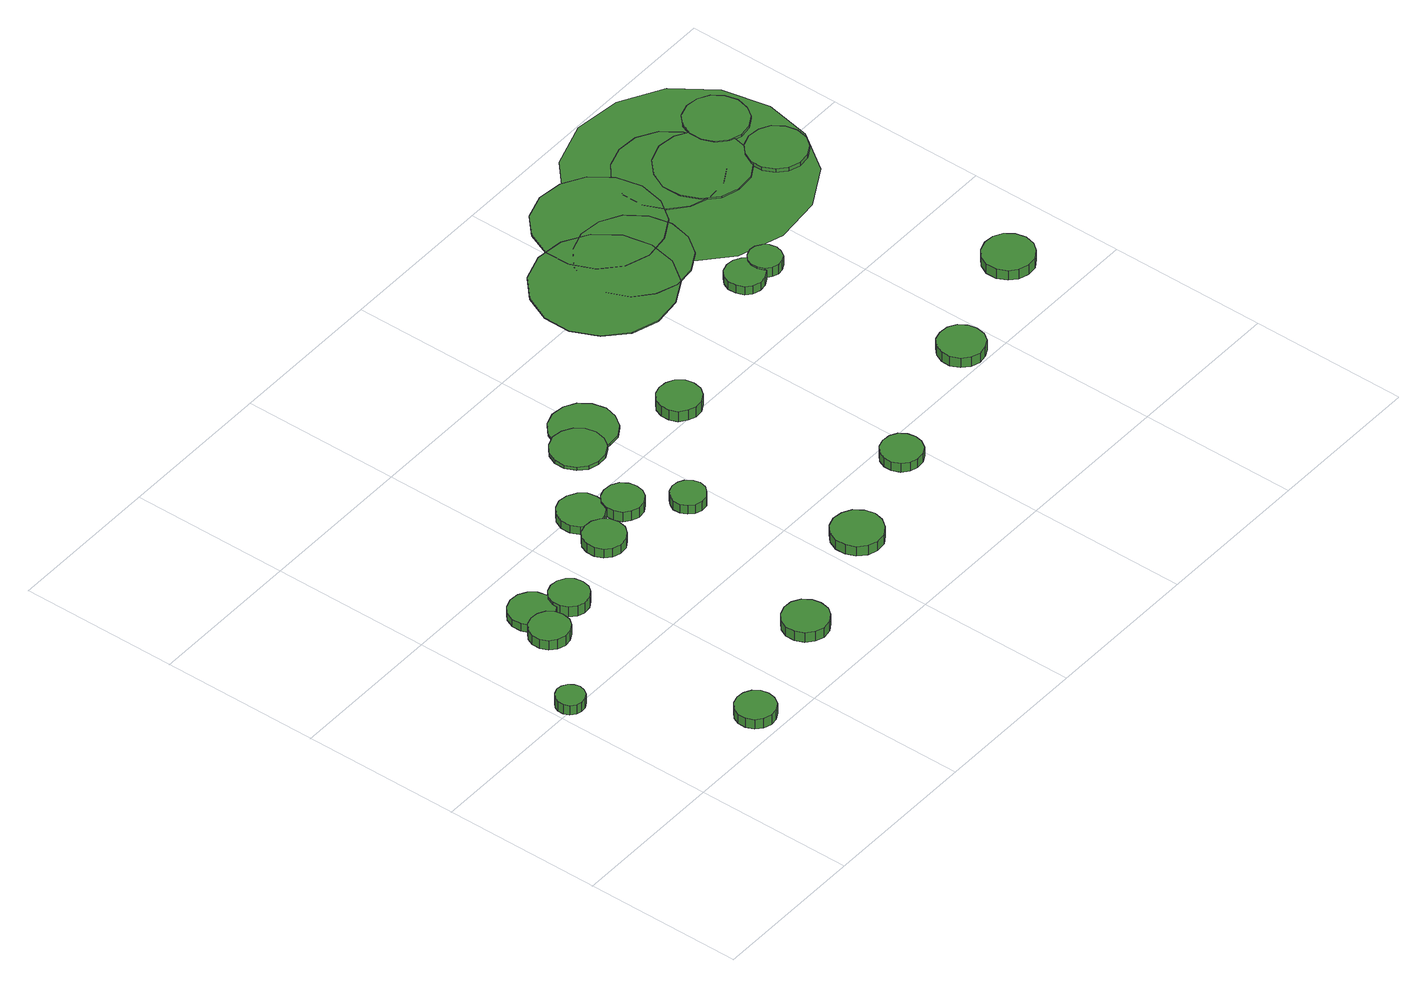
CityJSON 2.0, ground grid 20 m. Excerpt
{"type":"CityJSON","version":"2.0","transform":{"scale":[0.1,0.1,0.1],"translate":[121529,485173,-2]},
"CityObjects":{
"tree1":{"type":"SolitaryVegetationObject","attributes":{"function":"something"},"geometry":[{"type":"MultiSurface","lod":"1","boundaries":[[[0,1,2,3,4,5,6,7,8,9,10,11,12,13,14]],[[15,16,17,18,19,20,21,22,23,24,25,26,27,28,29]],[[0,29,28,1]],[[1,28,27,2]],[[2,27,26,3]],[[3,26,25,4]],[[4,25,24,5]],[[5,24,23,6]],[[6,23,22,7]],[[7,22,21,8]],[[8,21,20,9]],[[9,20,19,10]],[[10,19,18,11]],[[11,18,17,12]],[[12,17,16,13]],[[13,16,15,14]],[[14,15,29,0]]]}]},
"tree2":{"type":"SolitaryVegetationObject","attributes":{"function":"something"}},
"tree3":{"type":"SolitaryVegetationObject","attributes":{"function":"something"},"geometry":[{"type":"MultiSurface","lod":"1","boundaries":[[[30,31,32,33,34,35,36,37,38,39,40,41,42,43,44]],[[45,46,47,48,49,50,51,52,53,54,55,56,57,58,59]],[[30,59,58,31]],[[31,58,57,32]],[[32,57,56,33]],[[33,56,55,34]],[[34,55,54,35]],[[35,54,53,36]],[[36,53,52,37]],[[37,52,51,38]],[[38,51,50,39]],[[39,50,49,40]],[[40,49,48,41]],[[41,48,47,42]],[[42,47,46,43]],[[43,46,45,44]],[[44,45,59,30]]]}]},
"tree4":{"type":"SolitaryVegetationObject","attributes":{"function":"something"}},
"tree5":{"type":"SolitaryVegetationObject","attributes":{"function":"something"},"geometry":[{"type":"MultiSurface","lod":"1","boundaries":[[[60,61,62,63,64,65,66,67,68,69,70,71,72,73,74]],[[75,76,77,78,79,80,81,82,83,84,85,86,87,88,89]],[[60,89,88,61]],[[61,88,87,62]],[[62,87,86,63]],[[63,86,85,64]],[[64,85,84,65]],[[65,84,83,66]],[[66,83,82,67]],[[67,82,81,68]],[[68,81,80,69]],[[69,80,79,70]],[[70,79,78,71]],[[71,78,77,72]],[[72,77,76,73]],[[73,76,75,74]],[[74,75,89,60]]]}]},
"tree6":{"type":"SolitaryVegetationObject","attributes":{"function":"something"},"geometry":[{"type":"MultiSurface","lod":"1","boundaries":[[[90,91,92,93,94,95,96,97,98,99,100,101,102,103,104]],[[105,106,107,108,109,110,111,112,113,114,115,116,117,118,119]],[[90,119,118,91]],[[91,118,117,92]],[[92,117,116,93]],[[93,116,115,94]],[[94,115,114,95]],[[95,114,113,96]],[[96,113,112,97]],[[97,112,111,98]],[[98,111,110,99]],[[99,110,109,100]],[[100,109,108,101]],[[101,108,107,102]],[[102,107,106,103]],[[103,106,105,104]],[[104,105,119,90]]]}]},
"tree7":{"type":"SolitaryVegetationObject","attributes":{"function":"something"},"geometry":[{"type":"MultiSurface","lod":"1","boundaries":[[[120,121,122,123,124,125,126,127,128,129,130,131,132,133,134]],[[135,136,137,138,139,140,141,142,143,144,145,146,147,148,149]],[[120,149,148,121]],[[121,148,147,122]],[[122,147,146,123]],[[123,146,145,124]],[[124,145,144,125]],[[125,144,143,126]],[[126,143,142,127]],[[127,142,141,128]],[[128,141,140,129]],[[129,140,139,130]],[[130,139,138,131]],[[131,138,137,132]],[[132,137,136,133]],[[133,136,135,134]],[[134,135,149,120]]]}]},
"tree8":{"type":"SolitaryVegetationObject","attributes":{"function":"something"},"geometry":[{"type":"MultiSurface","lod":"1","boundaries":[[[150,151,152,153,154,155,156,157,158,159,160,161,162,163,164]],[[165,166,167,168,169,170,171,172,173,174,175,176,177,178,179]],[[150,179,178,151]],[[151,178,177,152]],[[152,177,176,153]],[[153,176,175,154]],[[154,175,174,155]],[[155,174,173,156]],[[156,173,172,157]],[[157,172,171,158]],[[158,171,170,159]],[[159,170,169,160]],[[160,169,168,161]],[[161,168,167,162]],[[162,167,166,163]],[[163,166,165,164]],[[164,165,179,150]]]}]},
"tree9":{"type":"SolitaryVegetationObject","attributes":{"function":"something"},"geometry":[{"type":"MultiSurface","lod":"1","boundaries":[[[180,181,182,183,184,185,186,187,188,189,190,191,192,193,194]],[[195,196,197,198,199,200,201,202,203,204,205,206,207,208,209]],[[180,209,208,181]],[[181,208,207,182]],[[182,207,206,183]],[[183,206,205,184]],[[184,205,204,185]],[[185,204,203,186]],[[186,203,202,187]],[[187,202,201,188]],[[188,201,200,189]],[[189,200,199,190]],[[190,199,198,191]],[[191,198,197,192]],[[192,197,196,193]],[[193,196,195,194]],[[194,195,209,180]]]}]},
"tree10":{"type":"SolitaryVegetationObject","attributes":{"function":"something"},"geometry":[{"type":"MultiSurface","lod":"1","boundaries":[[[210,211,212,213,214,215,216,217,218,219,220,221,222,223,224]],[[225,226,227,228,229,230,231,232,233,234,235,236,237,238,239]],[[210,239,238,211]],[[211,238,237,212]],[[212,237,236,213]],[[213,236,235,214]],[[214,235,234,215]],[[215,234,233,216]],[[216,233,232,217]],[[217,232,231,218]],[[218,231,230,219]],[[219,230,229,220]],[[220,229,228,221]],[[221,228,227,222]],[[222,227,226,223]],[[223,226,225,224]],[[224,225,239,210]]]}]},
"tree11":{"type":"SolitaryVegetationObject","attributes":{"function":"something"},"geometry":[{"type":"MultiSurface","lod":"1","boundaries":[[[240,241,242,243,244,245,246,247,248,249,250,251,252,253,254]],[[255,256,257,258,259,260,261,262,263,264,265,266,267,268,269]],[[240,269,268,241]],[[241,268,267,242]],[[242,267,266,243]],[[243,266,265,244]],[[244,265,264,245]],[[245,264,263,246]],[[246,263,262,247]],[[247,262,261,248]],[[248,261,260,249]],[[249,260,259,250]],[[250,259,258,251]],[[251,258,257,252]],[[252,257,256,253]],[[253,256,255,254]],[[254,255,269,240]]]}]},
"tree12":{"type":"SolitaryVegetationObject","attributes":{"function":"something"},"geometry":[{"type":"MultiSurface","lod":"1","boundaries":[[[270,271,272,273,274,275,276,277,278,279,280,281,282,283,284]],[[285,286,287,288,289,290,291,292,293,294,295,296,297,298,299]],[[270,299,298,271]],[[271,298,297,272]],[[272,297,296,273]],[[273,296,295,274]],[[274,295,294,275]],[[275,294,293,276]],[[276,293,292,277]],[[277,292,291,278]],[[278,291,290,279]],[[279,290,289,280]],[[280,289,288,281]],[[281,288,287,282]],[[282,287,286,283]],[[283,286,285,284]],[[284,285,299,270]]]}]},
"tree13":{"type":"SolitaryVegetationObject","attributes":{"function":"something"},"geometry":[{"type":"MultiSurface","lod":"1","boundaries":[[[300,301,302,303,304,305,306,307,308,309,310,311,312,313,314]],[[315,316,317,318,319,320,321,322,323,324,325,326,327,328,329]],[[300,329,328,301]],[[301,328,327,302]],[[302,327,326,303]],[[303,326,325,304]],[[304,325,324,305]],[[305,324,323,306]],[[306,323,322,307]],[[307,322,321,308]],[[308,321,320,309]],[[309,320,319,310]],[[310,319,318,311]],[[311,318,317,312]],[[312,317,316,313]],[[313,316,315,314]],[[314,315,329,300]]]}]},
"tree14":{"type":"SolitaryVegetationObject","attributes":{"function":"something"}},
"tree15":{"type":"SolitaryVegetationObject","attributes":{"function":"something"},"geometry":[{"type":"MultiSurface","lod":"1","boundaries":[[[330,331,332,333,334,335,336,337,338,339,340,341,342,343,344]],[[345,346,347,348,349,350,351,352,353,354,355,356,357,358,359]],[[330,359,358,331]],[[331,358,357,332]],[[332,357,356,333]],[[333,356,355,334]],[[334,355,354,335]],[[335,354,353,336]],[[336,353,352,337]],[[337,352,351,338]],[[338,351,350,339]],[[339,350,349,340]],[[340,349,348,341]],[[341,348,347,342]],[[342,347,346,343]],[[343,346,345,344]],[[344,345,359,330]]]}]},
"tree16":{"type":"SolitaryVegetationObject","attributes":{"function":"something"}},
"tree17":{"type":"SolitaryVegetationObject","attributes":{"function":"something"},"geometry":[{"type":"MultiSurface","lod":"1","boundaries":[[[360,361,362,363,364,365,366,367,368,369,370,371,372,373,374]],[[375,376,377,378,379,380,381,382,383,384,385,386,387,388,389]],[[360,389,388,361]],[[361,388,387,362]],[[362,387,386,363]],[[363,386,385,364]],[[364,385,384,365]],[[365,384,383,366]],[[366,383,382,367]],[[367,382,381,368]],[[368,381,380,369]],[[369,380,379,370]],[[370,379,378,371]],[[371,378,377,372]],[[372,377,376,373]],[[373,376,375,374]],[[374,375,389,360]]]}]},
"tree18":{"type":"SolitaryVegetationObject","attributes":{"function":"something"}},
"tree19":{"type":"SolitaryVegetationObject","attributes":{"function":"something"}},
"tree20":{"type":"SolitaryVegetationObject","attributes":{"function":"something"},"geometry":[{"type":"MultiSurface","lod":"1","boundaries":[[[390,391,392,393,394,395,396,397,398,399,400,401,402,403,404]],[[405,406,407,408,409,410,411,412,413,414,415,416,417,418,419]],[[390,419,418,391]],[[391,418,417,392]],[[392,417,416,393]],[[393,416,415,394]],[[394,415,414,395]],[[395,414,413,396]],[[396,413,412,397]],[[397,412,411,398]],[[398,411,410,399]],[[399,410,409,400]],[[400,409,408,401]],[[401,408,407,402]],[[402,407,406,403]],[[403,406,405,404]],[[404,405,419,390]]]}]},
"tree21":{"type":"SolitaryVegetationObject","attributes":{"function":"something"},"geometry":[{"type":"MultiSurface","lod":"1","boundaries":[[[420,421,422,423,424,425,426,427,428,429,430,431,432,433,434]],[[435,436,437,438,439,440,441,442,443,444,445,446,447,448,449]],[[420,449,448,421]],[[421,448,447,422]],[[422,447,446,423]],[[423,446,445,424]],[[424,445,444,425]],[[425,444,443,426]],[[426,443,442,427]],[[427,442,441,428]],[[428,441,440,429]],[[429,440,439,430]],[[430,439,438,431]],[[431,438,437,432]],[[432,437,436,433]],[[433,436,435,434]],[[434,435,449,420]]]}]},
"tree22":{"type":"SolitaryVegetationObject","attributes":{"function":"something"}},
"tree23":{"type":"SolitaryVegetationObject","attributes":{"function":"something"},"geometry":[{"type":"MultiSurface","lod":"1","boundaries":[[[450,451,452,453,454,455,456,457,458,459,460,461,462,463,464]],[[465,466,467,468,469,470,471,472,473,474,475,476,477,478,479]],[[450,479,478,451]],[[451,478,477,452]],[[452,477,476,453]],[[453,476,475,454]],[[454,475,474,455]],[[455,474,473,456]],[[456,473,472,457]],[[457,472,471,458]],[[458,471,470,459]],[[459,470,469,460]],[[460,469,468,461]],[[461,468,467,462]],[[462,467,466,463]],[[463,466,465,464]],[[464,465,479,450]]]}]},
"tree24":{"type":"SolitaryVegetationObject","attributes":{"function":"something"}},
"tree25":{"type":"SolitaryVegetationObject","attributes":{"function":"something"}},
"tree26":{"type":"SolitaryVegetationObject","attributes":{"function":"something"},"geometry":[{"type":"MultiSurface","lod":"1","boundaries":[[[480,481,482,483,484,485,486,487,488,489,490,491,492,493,494]],[[495,496,497,498,499,500,501,502,503,504,505,506,507,508,509]],[[480,509,508,481]],[[481,508,507,482]],[[482,507,506,483]],[[483,506,505,484]],[[484,505,504,485]],[[485,504,503,486]],[[486,503,502,487]],[[487,502,501,488]],[[488,501,500,489]],[[489,500,499,490]],[[490,499,498,491]],[[491,498,497,492]],[[492,497,496,493]],[[493,496,495,494]],[[494,495,509,480]]]}]},
"tree27":{"type":"SolitaryVegetationObject","attributes":{"function":"something"},"geometry":[{"type":"MultiSurface","lod":"1","boundaries":[[[510,511,512,513,514,515,516,517,518,519,520,521,522,523,524]],[[525,526,527,528,529,530,531,532,533,534,535,536,537,538,539]],[[510,539,538,511]],[[511,538,537,512]],[[512,537,536,513]],[[513,536,535,514]],[[514,535,534,515]],[[515,534,533,516]],[[516,533,532,517]],[[517,532,531,518]],[[518,531,530,519]],[[519,530,529,520]],[[520,529,528,521]],[[521,528,527,522]],[[522,527,526,523]],[[523,526,525,524]],[[524,525,539,510]]]}]},
"tree28":{"type":"SolitaryVegetationObject","attributes":{"function":"something"},"geometry":[{"type":"MultiSurface","lod":"1","boundaries":[[[540,541,542,543,544,545,546,547,548,549,550,551,552,553,554]],[[555,556,557,558,559,560,561,562,563,564,565,566,567,568,569]],[[540,569,568,541]],[[541,568,567,542]],[[542,567,566,543]],[[543,566,565,544]],[[544,565,564,545]],[[545,564,563,546]],[[546,563,562,547]],[[547,562,561,548]],[[548,561,560,549]],[[549,560,559,550]],[[550,559,558,551]],[[551,558,557,552]],[[552,557,556,553]],[[553,556,555,554]],[[554,555,569,540]]]}]},
"tree29":{"type":"SolitaryVegetationObject","attributes":{"function":"something"}},
"tree30":{"type":"SolitaryVegetationObject","attributes":{"function":"something"},"geometry":[{"type":"MultiSurface","lod":"1","boundaries":[[[570,571,572,573,574,575,576,577,578,579,580,581,582,583,584]],[[585,586,587,588,589,590,591,592,593,594,595,596,597,598,599]],[[570,599,598,571]],[[571,598,597,572]],[[572,597,596,573]],[[573,596,595,574]],[[574,595,594,575]],[[575,594,593,576]],[[576,593,592,577]],[[577,592,591,578]],[[578,591,590,579]],[[579,590,589,580]],[[580,589,588,581]],[[581,588,587,582]],[[582,587,586,583]],[[583,586,585,584]],[[584,585,599,570]]]}]},
"tree31":{"type":"SolitaryVegetationObject","attributes":{"function":"something"},"geometry":[{"type":"MultiSurface","lod":"1","boundaries":[[[600,601,602,603,604,605,606,607,608,609,610,611,612,613,614]],[[615,616,617,618,619,620,621,622,623,624,625,626,627,628,629]],[[600,629,628,601]],[[601,628,627,602]],[[602,627,626,603]],[[603,626,625,604]],[[604,625,624,605]],[[605,624,623,606]],[[606,623,622,607]],[[607,622,621,608]],[[608,621,620,609]],[[609,620,619,610]],[[610,619,618,611]],[[611,618,617,612]],[[612,617,616,613]],[[613,616,615,614]],[[614,615,629,600]]]}]},
"tree32":{"type":"SolitaryVegetationObject","attributes":{"function":"something"}},
"tree33":{"type":"SolitaryVegetationObject","attributes":{"function":"something"}},
"tree34":{"type":"SolitaryVegetationObject","attributes":{"function":"something"},"geometry":[{"type":"MultiSurface","lod":"1","boundaries":[[[630,631,632,633,634,635,636,637,638,639,640,641,642,643,644]],[[645,646,647,648,649,650,651,652,653,654,655,656,657,658,659]],[[630,659,658,631]],[[631,658,657,632]],[[632,657,656,633]],[[633,656,655,634]],[[634,655,654,635]],[[635,654,653,636]],[[636,653,652,637]],[[637,652,651,638]],[[638,651,650,639]],[[639,650,649,640]],[[640,649,648,641]],[[641,648,647,642]],[[642,647,646,643]],[[643,646,645,644]],[[644,645,659,630]]]}]},
"tree35":{"type":"SolitaryVegetationObject","attributes":{"function":"something"},"geometry":[{"type":"MultiSurface","lod":"1","boundaries":[[[660,661,662,663,664,665,666,667,668,669,670,671,672,673,674]],[[675,676,677,678,679,680,681,682,683,684,685,686,687,688,689]],[[660,689,688,661]],[[661,688,687,662]],[[662,687,686,663]],[[663,686,685,664]],[[664,685,684,665]],[[665,684,683,666]],[[666,683,682,667]],[[667,682,681,668]],[[668,681,680,669]],[[669,680,679,670]],[[670,679,678,671]],[[671,678,677,672]],[[672,677,676,673]],[[673,676,675,674]],[[674,675,689,660]]]}]},
"tree36":{"type":"SolitaryVegetationObject","attributes":{"function":"something"},"geometry":[{"type":"MultiSurface","lod":"1","boundaries":[[[690,691,692,693,694,695,696,697,698,699,700,701,702,703,704]]]}]},
"tree37":{"type":"SolitaryVegetationObject","attributes":{"function":"something"}},
"tree38":{"type":"SolitaryVegetationObject","attributes":{"function":"something"}},
"tree39":{"type":"SolitaryVegetationObject","attributes":{"function":"something"},"geometry":[{"type":"MultiSurface","lod":"1","boundaries":[[[705,706,707,708,709,710,711,712,713,714,715,716,717,718,719]],[[720,721,722,723,724,725,726,727,728,729,730,731,732,733,734]],[[705,734,733,706]],[[706,733,732,707]],[[707,732,731,708]],[[708,731,730,709]],[[709,730,729,710]],[[710,729,728,711]],[[711,728,727,712]],[[712,727,726,713]],[[713,726,725,714]],[[714,725,724,715]],[[715,724,723,716]],[[716,723,722,717]],[[717,722,721,718]],[[718,721,720,719]],[[719,720,734,705]]]}]},
"tree40":{"type":"SolitaryVegetationObject","attributes":{"function":"something"},"geometry":[{"type":"MultiSurface","lod":"1","boundaries":[[[735,736,737,738,739,740,741,742,743,744,745,746,747,748,749]],[[750,751,752,753,754,755,756,757,758,759,760,761,762,763,764]],[[735,764,763,736]],[[736,763,762,737]],[[737,762,761,738]],[[738,761,760,739]],[[739,760,759,740]],[[740,759,758,741]],[[741,758,757,742]],[[742,757,756,743]],[[743,756,755,744]],[[744,755,754,745]],[[745,754,753,746]],[[746,753,752,747]],[[747,752,751,748]],[[748,751,750,749]],[[749,750,764,735]]]}]},
"tree41":{"type":"SolitaryVegetationObject","attributes":{"function":"something"}},
"tree42":{"type":"SolitaryVegetationObject","attributes":{"function":"something"},"geometry":[{"type":"MultiSurface","lod":"1","boundaries":[[[765,766,767,768,769,770,771,772,773,774,775,776,777,778,779]],[[780,781,782,783,784,785,786,787,788,789,790,791,792,793,794]],[[765,794,793,766]],[[766,793,792,767]],[[767,792,791,768]],[[768,791,790,769]],[[769,790,789,770]],[[770,789,788,771]],[[771,788,787,772]],[[772,787,786,773]],[[773,786,785,774]],[[774,785,784,775]],[[775,784,783,776]],[[776,783,782,777]],[[777,782,781,778]],[[778,781,780,779]],[[779,780,794,765]]]}]}
},
"vertices":[
[43,208,24],[41,215,24],[37,221,24],[30,225,24],[23,226,24],[16,223,24],[10,218,24],[7,212,24],[7,204,24],[10,197,24],[16,192,24],[23,190,24],[30,191,24],[37,195,24],[41,201,24],[41,201,10],[37,195,10],[30,191,10],[23,190,10],[16,192,10],[10,197,10],[7,204,10],[7,212,10],[10,218,10],[16,223,10],[23,226,10],[30,225,10],[37,221,10],[41,215,10],[43,208,10],
[163,35,25],[161,45,25],[155,53,25],[146,58,25],[136,59,25],[126,56,25],[118,49,25],[114,40,25],[114,30,25],[118,20,25],[126,13,25],[136,10,25],[146,11,25],[155,16,25],[161,25,25],[161,25,11],[155,16,11],[146,11,11],[136,10,11],[126,13,11],[118,20,11],[114,30,11],[114,40,11],[118,49,11],[126,56,11],[136,59,11],[146,58,11],[155,53,11],[161,45,11],[163,35,11],
[126,298,24],[124,308,24],[118,316,24],[109,321,24],[99,322,24],[89,319,24],[81,312,24],[77,303,24],[77,292,24],[81,283,24],[89,276,24],[99,273,24],[109,274,24],[118,279,24],[124,287,24],[124,287,10],[118,279,10],[109,274,10],[99,273,10],[89,276,10],[81,283,10],[77,292,10],[77,303,10],[81,312,10],[89,319,10],[99,322,10],[109,321,10],[118,316,10],[124,308,10],[126,298,10],
[143,333,21],[140,345,21],[133,354,21],[123,360,21],[111,361,21],[100,357,21],[92,350,21],[87,339,21],[87,327,21],[92,316,21],[100,309,21],[111,305,21],[123,306,21],[133,312,21],[140,322,21],[140,322,10],[133,312,10],[123,306,10],[111,305,10],[100,309,10],[92,316,10],[87,327,10],[87,339,10],[92,350,10],[100,357,10],[111,361,10],[123,360,10],[133,354,10],[140,345,10],[143,333,10],
[182,314,25],[180,324,25],[174,332,25],[165,337,25],[155,338,25],[146,335,25],[138,328,25],[134,319,25],[134,309,25],[138,300,25],[146,293,25],[155,290,25],[165,291,25],[174,296,25],[180,304,25],[180,304,10],[174,296,10],[165,291,10],[155,290,10],[146,293,10],[138,300,10],[134,309,10],[134,319,10],[138,328,10],[146,335,10],[155,338,10],[165,337,10],[174,332,10],[180,324,10],[182,314,10],
[318,83,25],[316,94,25],[309,104,25],[299,110,25],[287,111,25],[276,107,25],[267,99,25],[262,89,25],[262,77,25],[267,66,25],[276,58,25],[287,54,25],[299,56,25],[309,62,25],[316,71,25],[316,71,11],[309,62,11],[299,56,11],[287,54,11],[276,58,11],[267,66,11],[262,77,11],[262,89,11],[267,99,11],[276,107,11],[287,111,11],[299,110,11],[309,104,11],[316,94,11],[318,83,11],
[287,345,23],[285,356,23],[278,365,23],[269,370,23],[258,371,23],[248,368,23],[240,361,23],[236,351,23],[236,340,23],[240,330,23],[248,323,23],[258,320,23],[269,321,23],[278,326,23],[285,335,23],[285,335,10],[278,326,10],[269,321,10],[258,320,10],[248,323,10],[240,330,10],[236,340,10],[236,351,10],[240,361,10],[248,368,10],[258,371,10],[269,370,10],[278,365,10],[285,356,10],[287,345,10],
[307,392,21],[305,404,21],[298,413,21],[287,419,21],[275,421,21],[264,417,21],[255,409,21],[250,398,21],[250,386,21],[255,375,21],[264,367,21],[275,363,21],[287,365,21],[298,371,21],[305,380,21],[305,380,10],[298,371,10],[287,365,10],[275,363,10],[264,367,10],[255,375,10],[250,386,10],[250,398,10],[255,409,10],[264,417,10],[275,421,10],[287,419,10],[298,413,10],[305,404,10],[307,392,10],
[346,366,24],[344,376,24],[338,385,24],[329,390,24],[318,391,24],[309,388,24],[301,381,24],[297,371,24],[297,361,24],[301,351,24],[309,345,24],[318,341,24],[329,342,24],[338,348,24],[344,356,24],[344,356,10],[338,348,10],[329,342,10],[318,341,10],[309,345,10],[301,351,10],[297,361,10],[297,371,10],[301,381,10],[309,388,10],[318,391,10],[329,390,10],[338,385,10],[344,376,10],[346,366,10],
[395,315,23],[393,323,23],[387,331,23],[380,335,23],[371,336,23],[362,333,23],[356,327,23],[352,319,23],[352,310,23],[356,302,23],[362,296,23],[371,293,23],[380,294,23],[387,299,23],[393,306,23],[393,306,10],[387,299,10],[380,294,10],[371,293,10],[362,296,10],[356,302,10],[352,310,10],[352,319,10],[356,327,10],[362,333,10],[371,336,10],[380,335,10],[387,331,10],[393,323,10],[395,315,10],
[473,128,25],[470,141,25],[462,152,25],[451,158,25],[438,160,25],[426,156,25],[416,147,25],[411,135,25],[411,122,25],[416,110,25],[426,101,25],[438,97,25],[451,98,25],[462,105,25],[470,116,25],[470,116,11],[462,105,11],[451,98,11],[438,97,11],[426,101,11],[416,110,11],[411,122,11],[411,135,11],[416,147,11],[426,156,11],[438,160,11],[451,158,11],[462,152,11],[470,141,11],[473,128,11],
[397,464,15],[394,477,15],[386,488,15],[374,495,15],[360,497,15],[347,492,15],[337,483,15],[331,471,15],[331,457,15],[337,444,15],[347,435,15],[360,431,15],[374,432,15],[386,439,15],[394,450,15],[394,450,10],[386,439,10],[374,432,10],[360,431,10],[347,435,10],[337,444,10],[331,457,10],[331,471,10],[337,483,10],[347,492,10],[360,497,10],[374,495,10],[386,488,10],[394,477,10],[397,464,10],
[437,481,13],[433,498,13],[423,512,13],[409,520,13],[392,522,13],[376,517,13],[363,505,13],[356,490,13],[356,473,13],[363,457,13],[376,446,13],[392,441,13],[409,442,13],[423,451,13],[433,465,13],[433,465,10],[423,451,10],[409,442,10],[392,441,10],[376,446,10],[363,457,10],[356,473,10],[356,490,10],[363,505,10],[376,517,10],[392,522,10],[409,520,10],[423,512,10],[433,498,10],[437,481,10],
[520,422,25],[518,433,25],[511,442,25],[501,447,25],[490,448,25],[480,445,25],[471,437,25],[467,427,25],[467,416,25],[471,406,25],[480,399,25],[490,395,25],[501,396,25],[511,402,25],[518,411,25],[518,411,10],[511,402,10],[501,396,10],[490,395,10],[480,399,10],[471,406,10],[467,416,10],[467,427,10],[471,437,10],[480,445,10],[490,448,10],[501,447,10],[511,442,10],[518,433,10],[520,422,10],
[603,173,24],[601,183,24],[595,192,24],[586,197,24],[575,198,24],[565,195,24],[557,188,24],[553,178,24],[553,168,24],[557,158,24],[565,151,24],[575,148,24],[586,149,24],[595,154,24],[601,163,24],[601,163,11],[595,154,11],[586,149,11],[575,148,11],[565,151,11],[557,158,11],[553,168,11],[553,178,11],[557,188,11],[565,195,11],[575,198,11],[586,197,11],[595,192,11],[601,183,11],[603,173,11],
[685,612,11],[678,647,11],[657,676,11],[626,694,11],[590,698,11],[556,687,11],[530,663,11],[515,630,11],[515,595,11],[530,562,11],[556,538,11],[590,527,11],[626,531,11],[657,548,11],[678,577,11],[678,577,10],[657,548,10],[626,531,10],[590,527,10],[556,538,10],[530,562,10],[515,595,10],[515,630,10],[530,663,10],[556,687,10],[590,698,10],[626,694,10],[657,676,10],[678,647,10],[685,612,10],
[787,231,25],[785,242,25],[778,252,25],[768,258,25],[756,259,25],[745,256,25],[736,248,25],[731,237,25],[731,225,25],[736,214,25],[745,206,25],[756,202,25],[768,204,25],[778,209,25],[785,219,25],[785,219,11],[778,209,11],[768,204,11],[756,202,11],[745,206,11],[736,214,11],[731,225,11],[731,237,11],[736,248,11],[745,256,11],[756,259,11],[768,258,11],[778,252,11],[785,242,11],[787,231,11],
[727,616,11],[721,644,11],[704,668,11],[679,682,11],[651,685,11],[624,676,11],[602,657,11],[591,631,11],[591,602,11],[602,576,11],[624,557,11],[651,548,11],[679,551,11],[704,565,11],[721,588,11],[721,588,10],[704,565,10],[679,551,10],[651,548,10],[624,557,10],[602,576,10],[591,602,10],[591,631,10],[602,657,10],[624,676,10],[651,685,10],[679,682,10],[704,668,10],[721,644,10],[727,616,10],
[728,494,22],[726,504,22],[720,512,22],[711,517,22],[701,518,22],[691,515,22],[684,508,22],[680,499,22],[680,489,22],[684,479,22],[691,473,22],[701,470,22],[711,471,22],[720,476,22],[726,484,22],[726,484,10],[720,476,10],[711,471,10],[701,470,10],[691,473,10],[684,479,10],[680,489,10],[680,499,10],[684,508,10],[691,515,10],[701,518,10],[711,517,10],[720,512,10],[726,504,10],[728,494,10],
[756,681,11],[749,713,11],[730,739,11],[702,755,11],[670,759,11],[639,749,11],[615,727,11],[602,697,11],[602,665,11],[615,635,11],[639,613,11],[670,603,11],[702,607,11],[730,623,11],[749,649,11],[749,649,10],[730,623,10],[702,607,10],[670,603,10],[639,613,10],[615,635,10],[602,665,10],[602,697,10],[615,727,10],[639,749,10],[670,759,10],[702,755,10],[730,739,10],[749,713,10],[756,681,10],
[757,491,24],[755,500,24],[750,506,24],[743,511,24],[735,512,24],[727,509,24],[720,503,24],[717,496,24],[717,487,24],[720,479,24],[727,474,24],[735,471,24],[743,472,24],[750,476,24],[755,483,24],[755,483,10],[750,476,10],[743,472,10],[735,471,10],[727,474,10],[720,479,10],[717,487,10],[717,496,10],[720,503,10],[727,509,10],[735,512,10],[743,511,10],[750,506,10],[755,500,10],[757,491,10],
[941,282,25],[938,295,25],[930,306,25],[919,312,25],[906,313,25],[893,309,25],[884,301,25],[878,289,25],[878,275,25],[884,263,25],[893,255,25],[906,251,25],[919,252,25],[930,259,25],[938,269,25],[938,269,11],[930,259,11],[919,252,11],[906,251,11],[893,255,11],[884,263,11],[878,275,11],[878,289,11],[884,301,11],[893,309,11],[906,313,11],[919,312,11],[930,306,11],[938,295,11],[941,282,11],
[861,674,11],[855,701,11],[839,723,11],[815,737,11],[788,739,11],[763,731,11],[742,713,11],[731,688,11],[731,661,11],[742,636,11],[763,618,11],[788,610,11],[815,612,11],[839,626,11],[855,648,11],[855,648,10],[839,626,10],[815,612,10],[788,610,10],[763,618,10],[742,636,10],[731,661,10],[731,688,10],[742,713,10],[763,731,10],[788,739,10],[815,737,10],[839,723,10],[855,701,10],[861,674,10],
[950,652,10],[938,712,10],[902,761,10],[849,791,10],[789,798,10],[731,779,10],[686,738,10],[661,683,10],[661,622,10],[686,566,10],[731,525,10],[789,507,10],[849,513,10],[902,543,10],[938,593,10],
[882,650,12],[877,673,12],[863,692,12],[843,704,12],[819,707,12],[796,699,12],[779,683,12],[769,662,12],[769,638,12],[779,616,12],[796,600,12],[819,593,12],[843,595,12],[863,607,12],[877,627,12],[877,627,10],[863,607,10],[843,595,10],[819,593,10],[796,600,10],[779,616,10],[769,638,10],[769,662,10],[779,683,10],[796,699,10],[819,707,10],[843,704,10],[863,692,10],[877,673,10],[882,650,10],
[933,600,15],[930,615,15],[921,628,15],[908,635,15],[892,637,15],[878,632,15],[867,622,15],[860,608,15],[860,593,15],[867,579,15],[878,569,15],[892,564,15],[908,566,15],[921,573,15],[930,585,15],[930,585,10],[921,573,10],[908,566,10],[892,564,10],[878,569,10],[867,579,10],[860,593,10],[860,608,10],[867,622,10],[878,632,10],[892,637,10],[908,635,10],[921,628,10],[930,615,10],[933,600,10],
[934,685,13],[930,701,13],[921,714,13],[907,722,13],[891,724,13],[875,719,13],[863,708,13],[857,693,13],[857,677,13],[863,662,13],[875,651,13],[891,646,13],[907,648,13],[921,656,13],[930,669,13],[930,669,10],[921,656,10],[907,648,10],[891,646,10],[875,651,10],[863,662,10],[857,677,10],[857,693,10],[863,708,10],[875,719,10],[891,724,10],[907,722,10],[921,714,10],[930,701,10],[934,685,10]
]}
